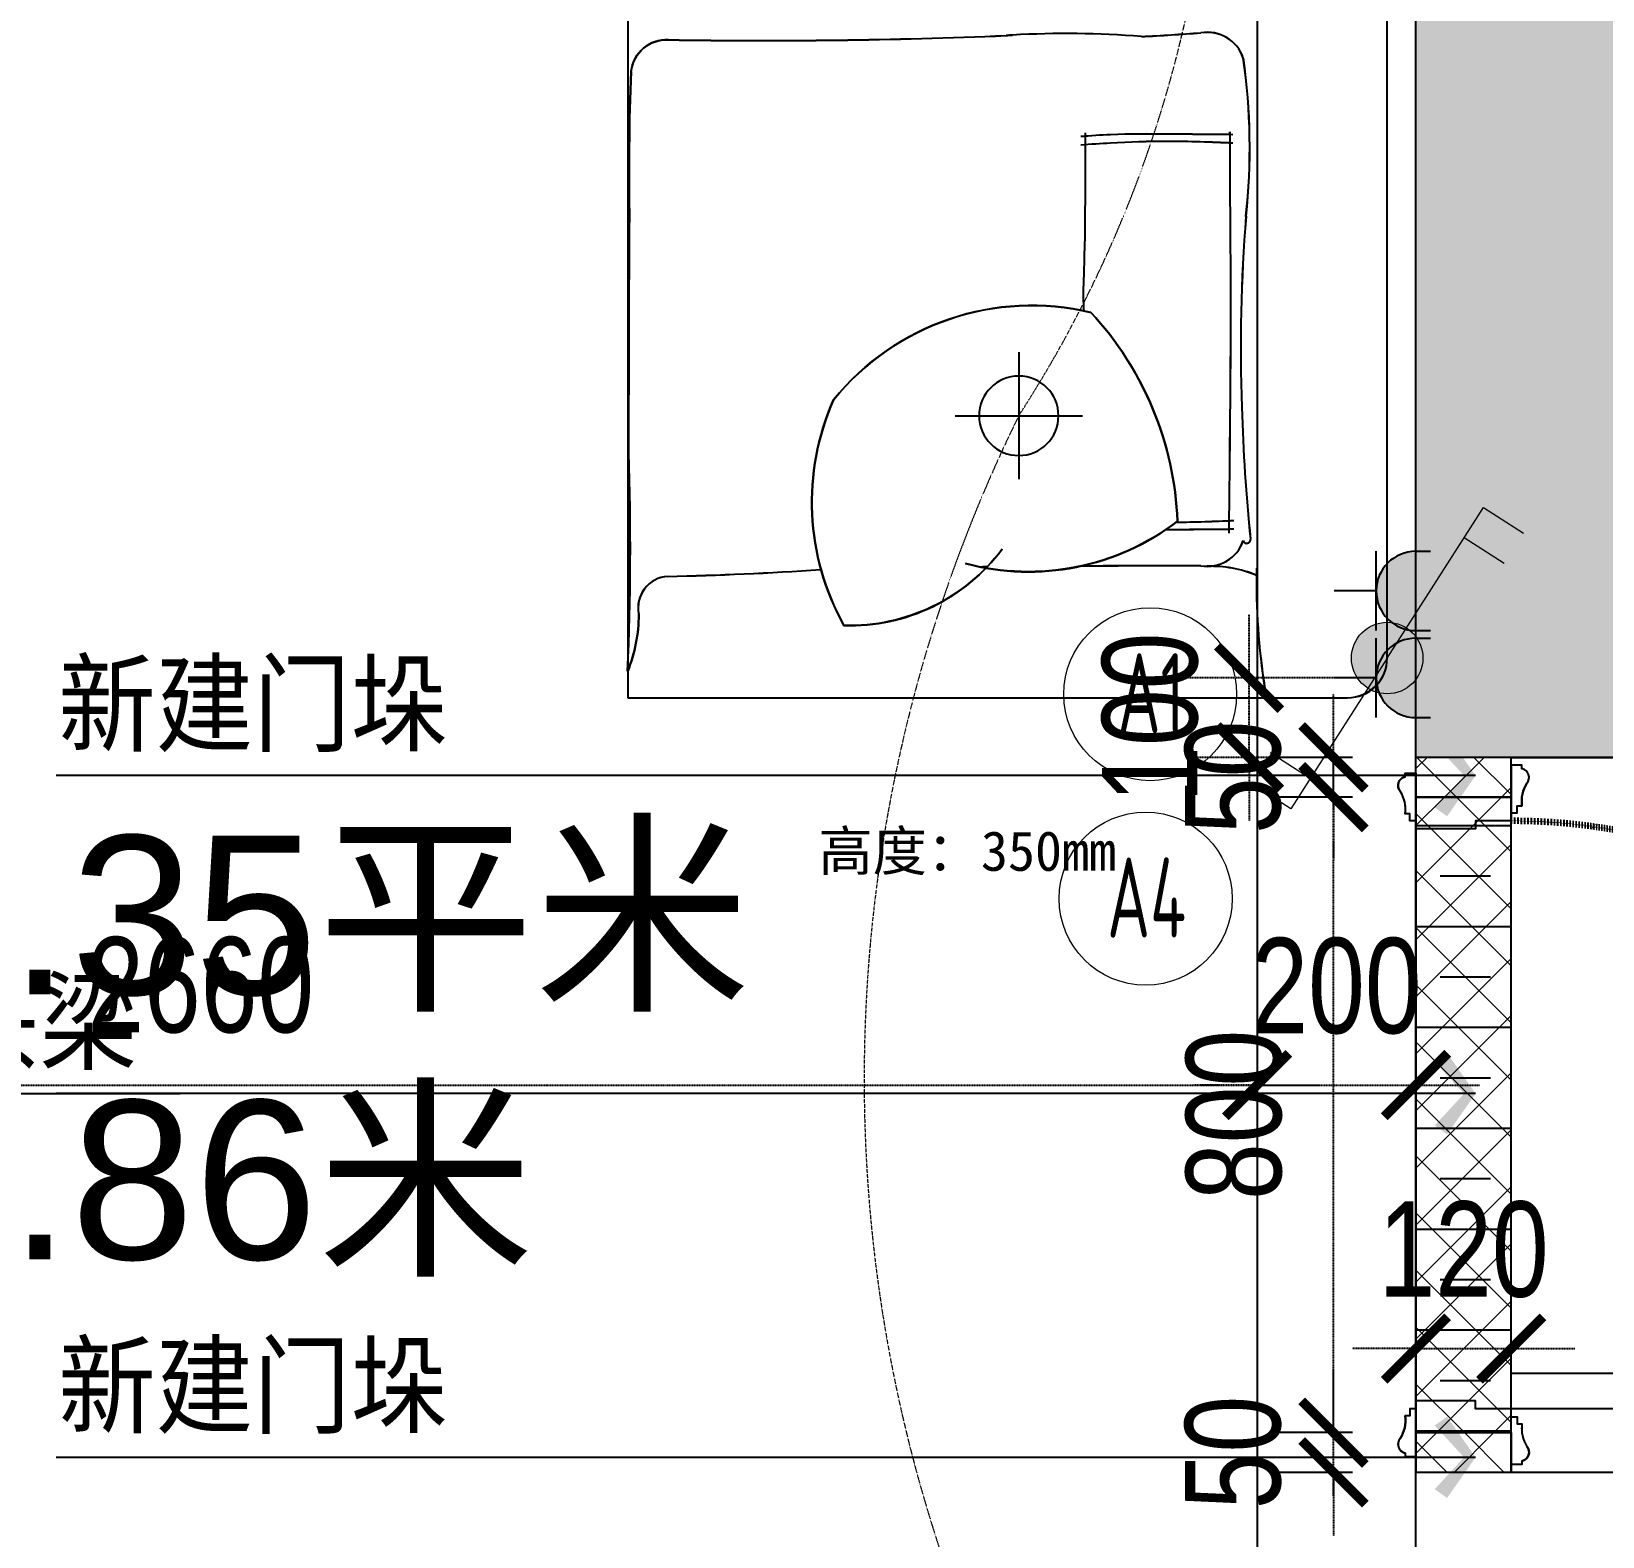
# Model space of a CAD drawing. Header units: millimetres. Extents: x -23568 to 99064, y -162914 to -58422.
# Drawn here: x 25944 to 27922, y -155327 to -153432 of the extents above; entities that cross this region are included whole.
import ezdxf
from ezdxf.enums import TextEntityAlignment as Align

# ---------------------------------------------------------------- set-up
doc = ezdxf.new("R2010")
doc.units = ezdxf.units.MM
doc.header["$LTSCALE"] = 0.01
doc.linetypes.add('ACAD_ISO03W100', pattern=[30, 12, -18])
doc.linetypes.add('DASHED', pattern=[0.75, 0.5, -0.25])
for name, color, linetype in [('09-天花灯具', 53, 'Continuous'), ('FC-【地面材质】', 250, 'Continuous'), ('FF-FURN【平面家具】', 51, 'Continuous'), ('layer 1', 7, 'Continuous'), ('M-【门】', 63, 'Continuous'), ('RC-FIN【天花造型】', 30, 'Continuous'), ('X▲【插座定位】', 30, 'Continuous'), ('布局图框', 1, 'Continuous')]:
    doc.layers.add(name, color=color, linetype=linetype)
for name, color, linetype, lineweight in [('Q◆【 新建墙体填充】', 51, 'Continuous', 0), ('RC-Dim【天花尺寸】', 44, 'Continuous', 0), ('X▲【平面开关】', 31, 'Continuous', 0)]:
    doc.layers.add(name, color=color, linetype=linetype, lineweight=lineweight)
doc.styles.add('CCD_DIM', font='ARCHS.SHX', dxfattribs={"width": 0.7})
doc.styles.add('DIM_FONT', font='SIMPLEX.shx', dxfattribs={"width": 0.8})
doc.styles.get("Standard").update_dxf_attribs({"font": 'arial.ttf'})
doc.styles.add('宋体', font='')
doc.styles.add('尺寸', font='')
doc.styles.add('英文字体', font='stylu.ttf', dxfattribs={"width": 0.8})
doc.styles.get('宋体').set_extended_font_data('SimSun')
doc.styles.get('尺寸').set_extended_font_data('SimSun')
doc.dimstyles.new('t-60', dxfattribs={"dimscale": 80, "dimtxt": 2.3, "dimasz": 1, "dimexe": 1, "dimexo": 1, "dimgap": 0.5, "dimtad": 0, "dimdec": 0, "dimrnd": 5, "dimzin": 0, "dimdsep": 46, "dimtxsty": '英文字体', "dimblk": 'ARCHTICK', "dimcen": 0.09, "dimdle": 1, "dimclrd": 8, "dimclre": 8, "dimclrt": 2, "dimadec": 0, "dimazin": 0, "dimtfac": 1, "dimtdec": 0, "dimtix": 1, "dimtmove": 2, "dimatfit": 2, "dimldrblk": 'DOT', "dimfxl": 0, "dimtvp": 1, "dimtolj": 1, "dimtzin": 0, "dimarcsym": 0})
doc.dimstyles.new('尺寸标注1：60', dxfattribs={"dimscale": 60, "dimtxt": 2, "dimasz": 1, "dimexe": 2, "dimexo": 2, "dimgap": 0.6, "dimtad": 1, "dimdec": 0, "dimdsep": 46, "dimtxsty": '宋体', "dimblk": 'WS-cj', "dimcen": 1, "dimclrd": 44, "dimclre": 44, "dimclrt": 2, "dimadec": 0, "dimazin": 2, "dimtfac": 1, "dimtdec": 4, "dimtix": 1, "dimtmove": 2, "dimatfit": 3, "dimldrblk": 'CCD_Leader_Arrow', "dimfxl": 0, "dimtolj": 1, "dimarcsym": 0})

# ---------------------------------------------------------------- blocks, each defined once
blk = doc.blocks.new('门套门线条01【一卜川】')
at = {"color": 0, "linetype": 'ByBlock'}
blk.add_lwpolyline([(0, 0), (0, 7.5), (-9, 7.5), (-9, 13.5, -0.182064), (-37.4, 19.8, 0.571419), (-55.7, 13.5), (-60, 13.5), (-60, 0)], format="xyb", close=True, dxfattribs=at)
blk = doc.blocks.new('*U68')
at = {"color": 8, "linetype": 'ByBlock'}
for p, q in [((-107.2, 673.5), (-115.9, 673.5)), ((-107.2, 647.1), (-107.2, 673.5)), ((-89.6, 690.4), (-89.6, 675.2)), ((-75, 690.4), (-89.6, 690.4)), ((-89.6, 675.2), (-89.6, 640.4)), ((-89.6, 675.2), (-89.6, 640.4)), ((-75, 629.6), (-75, 690.4)), ((-30, 629.6), (-30, 690.4)), ((-30, 690.4), (-15.4, 690.4)), ((-15.4, 690.4), (-15.4, 675.2)), ((-15.4, 675.2), (-15.4, 640.4)), ((-15.4, 675.2), (-15.4, 640.4)), ((2.2, 647.1), (2.2, 673.5)), ((2.2, 673.5), (10.9, 673.5)), ((-89.6, 669.4), (-107.2, 669.4)), ((-15.4, 669.4), (2.2, 669.4)), ((-89.6, 650.6), (-107.2, 650.6)), ((-89.6, 640.4), (-89.6, 629.6)), ((-15.4, 650.6), (2.2, 650.6)), ((-15.4, 640.4), (-15.4, 629.6)), ((-89.6, 629.6), (-75, 629.6)), ((-15.4, 629.6), (-30, 629.6)), ((-30, 0), (-770, 0)), ((-40, -120), (-760, -120))]:
    blk.add_line(p, q, dxfattribs=at)
at = {"color": 4, "linetype": 'ByBlock'}
blk.add_lwpolyline([(-30, 0), (-75, 0), (-75, 740), (-30, 740)], close=True, dxfattribs=at)
for points in [[(-760, -120), (-800, -120), (-800, 0), (-770, 0), (-770, -45), (-760, -45), (-760, -120)], [(-40, -120), (0, -120), (0, 0), (-30, 0), (-30, -45), (-40, -45), (-40, -120)]]:
    blk.add_lwpolyline(points, dxfattribs=at)
at = {"color": 8, "linetype": 'DASHED', "lineweight": -2}
blk.add_arc((-30, 0), 740, 90.0001, 180, dxfattribs=at)
at = {"color": 8, "linetype": 'ByBlock'}
for centre, major_axis, start_param, end_param in [((-115.9, 661.3), (-8.59, 8.59), 5.497787, 6.813202), ((-10.9, 636.6), (-120, 0.1), -0.233047, 0.306451), ((-23.6, 626.2), (-86, 0), -0.231441, 0.114669), ((-112.2, 647.1), (-3.58, -3.58), 2.124304, 2.356194), ((-443.4, 580.7), (-336.3, 0.1), 3.005111, 3.247916), ((-264.2, 552.2), (-147, -1.8), 3.194781, 3.464277), ((-247, 554.8), (-91.7, 91.7), 3.813778, 3.981187), ((-99, 537.5), (-13.7, 13.7), 0.647464, 1.248663), ((-118.6, 536), (-5.92, -5.92), 1.238085, 2.228964), ((-115.4, 529.4), (-0.729, 0.729), 1.325662, 2.819982)]:
    blk.add_ellipse(centre, major_axis=major_axis, ratio=1, start_param=start_param, end_param=end_param, dxfattribs=at)
at = {"color": 8, "linetype": 'ByBlock', "extrusion": (0, 0, -1)}
for centre, major_axis, start_param, end_param in [((10.9, 661.3), (8.59, 8.59), 5.497787, 6.813202), ((-94.1, 636.6), (120, 0.1), -0.233047, 0.306451), ((7.2, 647.1), (3.58, -3.58), 2.124304, 2.356194), ((-81.4, 626.2), (86, 0), -0.231441, 0.114669), ((338.4, 580.7), (336.3, 0.1), 3.005111, 3.247916), ((159.2, 552.2), (147, -1.8), 3.194781, 3.464277), ((142, 554.8), (91.7, 91.7), 3.813778, 3.981187), ((13.6, 536), (5.92, -5.92), 1.238085, 2.228964), ((-6, 537.5), (13.7, 13.7), 0.647464, 1.248663), ((10.4, 529.4), (0.729, 0.729), 1.325662, 2.819982)]:
    blk.add_ellipse(centre, major_axis=major_axis, ratio=1, start_param=start_param, end_param=end_param, dxfattribs=at)
at = {"color": 4}
blk.add_blockref('门套门线条01【一卜川】', (-780, 0), dxfattribs=at)
at = {"color": 4, "xscale": -1}
blk.add_blockref('门套门线条01【一卜川】', (-20, 0), dxfattribs=at)
at = {"color": 4, "xscale": -1, "rotation": 180}
blk.add_blockref('门套门线条01【一卜川】', (-770, -120), dxfattribs=at)
at = {"color": 4, "rotation": 180}
blk.add_blockref('门套门线条01【一卜川】', (-30, -120), dxfattribs=at)
blk = doc.blocks.new('dgweeee')
at = {"color": 4}
for points in [[(49147.5, -97072.9), (51647.5, -97072.9), (51647.5, -96166.7, 0.414213), (51597.5, -96116.7), (49197.5, -96116.5, 0.413719), (49147.5, -96166.6), (49147.5, -97072.9)], [(51494.8, -97022.5, 0.457762), (51542.6, -97058.9, -0.096037), (51614.1, -97072.9, 0.019603), (51339.5, -97071.7), (51049.1, -97070.6, -0.01373), (50859.3, -97068.7, -0.392553), (50819.4, -97021.6, 0.014308), (50814, -96596.6, -0.002059), (50813.4, -96588.4)]]:
    blk.add_lwpolyline(points, format="xyb", dxfattribs=at)
at = {"color": 8}
blk.add_lwpolyline([(51460.5, -96601.4, -0.244175), (51556.6, -96800.6, -0.235398), (51272.7, -96813.9, -0.288726), (51162.6, -96489.7, -0.178897), (51425.3, -96380.8, -0.232884), (51478.5, -96647.6, -0.787595)], format="xyb", dxfattribs=at)
at = {"color": 4}
for centre, radius, start, end in [((51498.9, -95395.9), 885.5, 269.0647, 278.8724), ((50955.3, -97089.5), 799.7, 83.8108, 98.126), ((51223.6, -94139.8), 2160.7, 271.5473, 275.9543), ((51448.5, -96293.4), 4.64, 285.7495, 98.9979), ((51630.6, -96338.2), 148.6, 157.4608, 181.9215), ((50857.8, -96343.2), 47.9, 108.9173, 189.7161), ((51206.2, -94234.9), 2066.2, 265.4294, 272.1027), ((51434.2, -96343.2), 47.9, 350.2839, 71.0827), ((46521.5, -96659.9), 4300.1, 3.1175, 4.1154), ((74976.8, -96353.5), 23495.4, 179.99461, 180.36424), ((52009.1, -96521), 1197.6, 175.4552, 183.228), ((47389.3, -97108.6), 4106.4, 1.201, 3.8872)]:
    blk.add_arc(centre, radius, start, end, dxfattribs=at)
at = {"linetype": 'Continuous'}
for start, end in [(180.65113, 180.66949), (181.16079, 181.16255)]:
    blk.add_arc((74976.8, -96353.5), 23495.4, start, end, dxfattribs=at)
at = {"color": 8}
for points, knots in [([(50938.8, -96311.2, 0), (50938.5, -96338.2, 0), (50938.1, -96389.5, 0), (50937.6, -96453.4, 0), (50940.3, -96490, 0), (50941.2, -96502.4, 0)], [0, 0, 0, 0, 81.223458, 153.900336, 191.33031, 191.33031, 191.33031, 191.33031]), ([(50949.4, -96311.2, 0), (50948.3, -96338.6, 0), (50946.3, -96389.9, 0), (50948.5, -96453.7, 0), (50951, -96490, 0), (50951.8, -96502.4, 0)], [0, 0, 0, 0, 82.269455, 153.955563, 191.385536, 191.385536, 191.385536, 191.385536]), ([(51435.5, -96310, 0), (51435.7, -96337, 0), (51436, -96365.7, 0), (51436.2, -96394.3, 0), (51436.2, -96395.9, 0)], [0, 0, 0, 0, 81.223458, 85.934134, 85.934134, 85.934134, 85.934134]), ([(51440.3, -96315.8, 0), (51339.5, -96314.7, 0), (51164.6, -96312.8, 0), (51062.8, -96314.2, 0), (50961.9, -96314.5, 0), (50935.1, -96314.6, 0)], [0, 0, 0, 0, 302.434168, 524.756165, 605.176235, 605.176235, 605.176235, 605.176235]), ([(51160.6, -96498.8, 0), (51146.3, -96498.9, 0), (51132.6, -96499.9, 0), (51106.4, -96496.4, 0), (50962.9, -96496.6, 0), (50936.5, -96496.6, 0)], [281.623434, 281.623434, 281.623434, 281.623434, 324.409835, 826.166979, 905.174903, 905.174903, 905.174903, 905.174903])]:
    blk.add_open_spline(points, degree=3, knots=knots, dxfattribs=at)
blk.add_open_spline([(51424.8, -96310, 0), (51425.8, -96334.3, 0), (51426.8, -96358.6, 0), (51427, -96382.9, 0)], degree=3, dxfattribs=at)
blk = doc.blocks.new('_ArchTick')
at = {"color": 0, "linetype": 'ByBlock', "const_width": 0.15}
blk.add_lwpolyline([(-0.5, -0.5), (0.5, 0.5)], dxfattribs=at)
blk = doc.blocks.new('*D545')
at = {"layer": 'Defpoints', "color": 0, "transparency": 16777216}
for p in [(27583.7, -155196.2), (27687.5, -155196.2), (27687.5, -155246.2)]:
    blk.add_point(p, dxfattribs=at)
at = {"layer": 'Q◆【 新建墙体填充】', "color": 8, "linetype": 'ACAD_ISO03W100', "lineweight": -2, "transparency": 16777216}
for p, q in [((27583.7, -155196.2), (27583.7, -155116.2)), ((27583.7, -155246.2), (27583.7, -155196.2)), ((27583.7, -155246.2), (27583.7, -155326.2))]:
    blk.add_line(p, q, dxfattribs=at)
at = {"layer": 'Q◆【 新建墙体填充】', "color": 8, "lineweight": -2, "transparency": 16777216}
for p, q in [((27607.5, -155196.2), (27503.7, -155196.2)), ((27607.5, -155246.2), (27503.7, -155246.2))]:
    blk.add_line(p, q, dxfattribs=at)
at = {"layer": 'Q◆【 新建墙体填充】', "color": 8, "lineweight": -2, "transparency": 16777216, "xscale": 80, "yscale": 80, "zscale": 80}
for p, rotation in [((27583.7, -155196.2), 270), ((27583.7, -155246.2), 90)]:
    blk.add_blockref('_ArchTick', p, dxfattribs=dict(at, rotation=rotation))
at = {"layer": 'Q◆【 新建墙体填充】', "color": 2, "transparency": 16777216, "insert": (27457.6, -155221.2), "char_height": 120, "attachment_point": 5, "rotation": 90, "style": '英文字体'}
blk.add_mtext('\\A1;50', dxfattribs=at)
blk = doc.blocks.new('_DOT')
at = {"color": 0, "linetype": 'ByBlock'}
blk.add_line((-0.5, 0), (-1, 0), dxfattribs=at)
at = {"color": 0, "linetype": 'ByBlock', "const_width": 0.5}
blk.add_lwpolyline([(-0.25, 0, 1), (0.25, 0, 1)], format="xyb", close=True, dxfattribs=at)
blk = doc.blocks.new('*D546')
at = {"layer": 'Defpoints', "color": 0, "transparency": 16777216}
for p in [(27583.7, -154396.2), (27687.5, -154396.2), (27687.5, -155196.2)]:
    blk.add_point(p, dxfattribs=at)
at = {"layer": 'Q◆【 新建墙体填充】', "color": 8, "linetype": 'ACAD_ISO03W100', "lineweight": -2, "transparency": 16777216}
blk.add_line((27583.7, -155276.2), (27583.7, -154316.2), dxfattribs=at)
at = {"layer": 'Q◆【 新建墙体填充】', "color": 8, "lineweight": -2, "transparency": 16777216}
for p, q in [((27607.5, -154396.2), (27503.7, -154396.2)), ((27607.5, -155196.2), (27503.7, -155196.2))]:
    blk.add_line(p, q, dxfattribs=at)
at = {"layer": 'Q◆【 新建墙体填充】', "color": 8, "lineweight": -2, "transparency": 16777216, "xscale": 80, "yscale": 80, "zscale": 80}
for p, rotation in [((27583.7, -154396.2), 90), ((27583.7, -155196.2), 270)]:
    blk.add_blockref('_ArchTick', p, dxfattribs=dict(at, rotation=rotation))
at = {"layer": 'Q◆【 新建墙体填充】', "color": 2, "transparency": 16777216, "insert": (27458.7, -154796.2), "char_height": 120, "attachment_point": 5, "rotation": 90, "style": '英文字体'}
blk.add_mtext('\\A1;800', dxfattribs=at)
blk = doc.blocks.new('*D547')
at = {"layer": 'Defpoints', "color": 0, "transparency": 16777216}
for p in [(27583.7, -154346.2), (27687.5, -154346.2), (27687.5, -154396.2)]:
    blk.add_point(p, dxfattribs=at)
at = {"layer": 'Q◆【 新建墙体填充】', "color": 8, "linetype": 'ACAD_ISO03W100', "lineweight": -2, "transparency": 16777216}
for p, q in [((27583.7, -154346.2), (27583.7, -154266.2)), ((27583.7, -154396.2), (27583.7, -154346.2)), ((27583.7, -154396.2), (27583.7, -154476.2))]:
    blk.add_line(p, q, dxfattribs=at)
at = {"layer": 'Q◆【 新建墙体填充】', "color": 8, "lineweight": -2, "transparency": 16777216}
for p, q in [((27607.5, -154346.2), (27503.7, -154346.2)), ((27607.5, -154396.2), (27503.7, -154396.2))]:
    blk.add_line(p, q, dxfattribs=at)
at = {"layer": 'Q◆【 新建墙体填充】', "color": 8, "lineweight": -2, "transparency": 16777216, "xscale": 80, "yscale": 80, "zscale": 80}
for p, rotation in [((27583.7, -154346.2), 270), ((27583.7, -154396.2), 90)]:
    blk.add_blockref('_ArchTick', p, dxfattribs=dict(at, rotation=rotation))
at = {"layer": 'Q◆【 新建墙体填充】', "color": 2, "transparency": 16777216, "insert": (27457.6, -154371.2), "char_height": 120, "attachment_point": 5, "rotation": 90, "style": '英文字体'}
blk.add_mtext('\\A1;50', dxfattribs=at)
blk = doc.blocks.new('*D548')
at = {"layer": 'Defpoints', "color": 0, "transparency": 16777216}
for p in [(27807.5, -155090.3), (27687.5, -155196.2), (27807.5, -155196.2)]:
    blk.add_point(p, dxfattribs=at)
at = {"layer": 'Q◆【 新建墙体填充】', "color": 8, "lineweight": -2, "transparency": 16777216}
for p, q in [((27687.5, -155116.2), (27687.5, -155010.3)), ((27807.5, -155116.2), (27807.5, -155010.3))]:
    blk.add_line(p, q, dxfattribs=at)
at = {"layer": 'Q◆【 新建墙体填充】', "color": 8, "linetype": 'ACAD_ISO03W100', "lineweight": -2, "transparency": 16777216}
for p, q in [((27687.5, -155090.3), (27607.5, -155090.3)), ((27687.5, -155090.3), (27807.5, -155090.3)), ((27807.5, -155090.3), (27887.5, -155090.3))]:
    blk.add_line(p, q, dxfattribs=at)
at = {"layer": 'Q◆【 新建墙体填充】', "color": 8, "lineweight": -2, "transparency": 16777216, "xscale": 80, "yscale": 80, "zscale": 80}
blk.add_blockref('_ArchTick', (27687.5, -155090.3), dxfattribs=at)
at = {"layer": 'Q◆【 新建墙体填充】', "color": 8, "lineweight": -2, "transparency": 16777216, "xscale": 80, "yscale": 80, "zscale": 80, "rotation": 180}
blk.add_blockref('_ArchTick', (27807.5, -155090.3), dxfattribs=at)
at = {"layer": 'Q◆【 新建墙体填充】', "color": 2, "transparency": 16777216, "insert": (27747.5, -154966), "char_height": 120, "attachment_point": 5, "style": '英文字体'}
blk.add_mtext('\\A1;120', dxfattribs=at)
blk = doc.blocks.new('CCD_Leader_Arrow')
at = {"color": 50, "linetype": 'ByBlock'}
blk.add_line((0, 0), (-1, 0), dxfattribs=at)
for points in [[(-0.859, 0.668), (-0.597, 0.852), (-0.24, 0), (0, 0)], [(-0.859, -0.668), (-0.597, -0.852), (-0.24, 0), (0, 0)]]:
    blk.add_solid(points, dxfattribs=at)
blk = doc.blocks.new('WS-cj')
blk.add_hatch(color=2).paths.add_polyline_path([(0.588, 0.818), (-0.818, -0.588), (-0.588, -0.818), (0.818, 0.588)])
at = {"color": 2, "linetype": 'ByBlock', "lineweight": 0}
for p, q in [((-1.1, 0), (0, 0)), ((0, 0), (1.1, 0))]:
    blk.add_line(p, q, dxfattribs=at)
at = {"color": 2}
blk.add_lwpolyline([(0.588, 0.818), (-0.818, -0.588), (-0.588, -0.818), (0.818, 0.588)], close=True, dxfattribs=at)
blk = doc.blocks.new('A$C6FCF0001')
at = {"color": 8}
for p, q in [((0, 64.2), (0, -64)), ((64, 0), (-64, 0))]:
    blk.add_line(p, q, dxfattribs=at)
blk.add_circle((0, 0), 40)
blk = doc.blocks.new('ADFADAW')
at = {"layer": 'Defpoints'}
h = blk.add_hatch(color=251, dxfattribs=at)
h.dxf.hatch_style = 1
h.paths.add_polyline_path([(22067.5, -166462.6), (21407.5, -166462.6), (21407.5, -171702.6), (21627.5, -171702.6), (21697.5, -171702.6), (21697.5, -167912.6), (22067.5, -167912.6)])
h.paths.add_polyline_path([(27427.5, -167912.6), (27687.5, -167912.6), (27687.5, -170562.6), (28037.5, -170562.6), (28037.5, -167312.6), (28037.5, -166702.6), (27427.5, -166702.6)])
h.paths.add_polyline_path([(30847.5, -167312.6), (30847.5, -169162.6), (31027.5, -169162.6), (31027.5, -166462.6), (30447.5, -166462.6), (30447.5, -166702.6), (30447.5, -167312.6)])
h.paths.add_polyline_path([(32877.5, -171702.6), (32877.5, -168722.6), (32477.5, -168722.6), (32477.5, -168962.6), (32637.5, -168962.6), (32637.5, -171462.6), (29557.5, -171462.6), (29557.5, -174282.6), (29797.5, -174282.6), (29797.5, -171702.6)])
h.paths.add_polyline_path([(28037.5, -172742.6), (27687.5, -172742.6), (27687.5, -175132.6), (28037.5, -175132.6)])
h.paths.add_polyline_path([(19547.5, -175182.6), (20787.5, -175182.6), (20787.5, -174942.6), (19787.5, -174942.6), (19787.5, -171702.6), (19787.5, -171462.6), (19547.5, -171462.6)])
at = {"layer": 'Defpoints', "color": 251}
for p, q in [((27687.5, -170562.6), (27687.5, -167912.6)), ((26695.3, -167987.5), (26695.1, -170487.5)), ((27651.3, -170437.6), (27651.7, -168037.6)), ((26696.3, -170179.5), (26697.5, -169889)), ((26695.1, -170487.5), (27601.3, -170487.5)), ((28037.5, -170562.6), (27687.5, -170562.6)), ((27687.5, -170612.6), (27687.5, -170562.6)), ((27807.5, -170612.6), (27807.5, -170562.6)), ((27807.5, -170612.6), (27687.5, -170612.6)), ((27687.5, -170612.6), (27687.5, -171412.6)), ((27807.5, -171412.6), (27807.5, -170612.6)), ((27807.5, -171412.6), (27687.5, -171412.6)), ((27687.5, -171412.6), (27687.5, -171462.6)), ((27807.5, -171412.6), (27807.5, -171462.6)), ((27687.5, -171562.6), (27687.5, -171462.6)), ((29557.5, -171462.6), (27687.5, -171462.6))]:
    blk.add_line(p, q, dxfattribs=at)
at = {"layer": 'Defpoints', "color": 251, "linetype": 'ByBlock'}
for p, q in [((27674, -170586.8), (27674, -170582.6)), ((27674, -170582.6), (27687.5, -170582.6)), ((27687.5, -170582.6), (27687.5, -170642.6)), ((27821, -170572.6), (27807.5, -170572.6)), ((27807.5, -170572.6), (27807.5, -170632.6)), ((27821, -170576.8), (27821, -170572.6)), ((27687.5, -170652.6), (27687.5, -170612.6)), ((27687.5, -170612.6), (27807.5, -170612.6)), ((27807.5, -170612.6), (27807.5, -170642.6)), ((27815, -170632.6), (27815, -170623.6)), ((27815, -170623.6), (27821, -170623.6)), ((27680, -170633.6), (27674, -170633.6)), ((27680, -170642.6), (27680, -170633.6)), ((27687.5, -170642.6), (27680, -170642.6)), ((27807.5, -170642.6), (27762.5, -170642.6)), ((27762.5, -170642.6), (27762.5, -170652.6)), ((27807.5, -170632.6), (27815, -170632.6)), ((27807.5, -171382.6), (27807.5, -170642.6)), ((27687.5, -171372.6), (27687.5, -170652.6)), ((27762.5, -170652.6), (27687.5, -170652.6)), ((27807.5, -171382.6), (27807.5, -171337.6)), ((27807.5, -171337.6), (28547.5, -171337.6)), ((27687.5, -171372.6), (27687.5, -171412.6)), ((27762.5, -171372.6), (27687.5, -171372.6)), ((27762.5, -171382.6), (27762.5, -171372.6)), ((27680, -171391.6), (27674, -171391.6)), ((27687.5, -171382.6), (27680, -171382.6)), ((27680, -171382.6), (27680, -171391.6)), ((27687.5, -171442.6), (27687.5, -171382.6)), ((27807.5, -171382.6), (27762.5, -171382.6)), ((27807.5, -171412.6), (27807.5, -171382.6)), ((28547.5, -171382.6), (27807.5, -171382.6)), ((27807.5, -171392.6), (27815, -171392.6)), ((27807.5, -171452.6), (27807.5, -171392.6)), ((27815, -171392.6), (27815, -171401.6)), ((27687.5, -171412.6), (27807.5, -171412.6)), ((27815, -171401.6), (27821, -171401.6)), ((27674, -171438.3), (27674, -171442.6)), ((27674, -171442.6), (27687.5, -171442.6)), ((27821, -171452.6), (27807.5, -171452.6)), ((27821, -171448.3), (27821, -171452.6))]:
    blk.add_line(p, q, dxfattribs=at)
at = {"layer": 'Defpoints', "color": 251}
for centre, radius, start, end in [((26864.6, -162231.2), 7429.1, 269.08863, 272.36751), ((27244.8, -170649.1), 997.9, 93.7404, 94.2122), ((27247, -170849.1), 1197.6, 85.4505, 93.2234), ((27108.5, -165361.5), 4300.1, 273.1129, 274.1108), ((27424.8, -169697.8), 47.9, 18.9127, 99.7114), ((26744.3, -169704.7), 45.4, 87.3732, 173.1039), ((26678.5, -169795.2), 799.7, 353.8062, 8.1213), ((30153.5, -169827.4), 3456.6, 177.8752, 181.0218), ((29533.2, -170046.3), 2066.2, 175.4248, 182.0981), ((27203.6, -170314.9), 321.1, 76.5386, 140.9578), ((26977.4, -170281.3), 410.2, 2.237, 42.8079), ((27245.6, -170241.4), 318.6, 156.1743, 209.1588), ((29628.3, -170063.8), 2160.7, 181.5427, 185.9497), ((23195.1, -170300.4), 3503.3, 357.4864, 1.9784), ((27199.8, -170021), 307.9, 255.0559, 307.4944), ((27424.8, -170274.2), 47.9, 260.2793, 341.078), ((27474.6, -170288.5), 4.64, 195.7448, 8.9933), ((26974.4, -170156.7), 240, 268.3243, 323.2111), ((26659.7, -166229.3), 4106.4, 271.1964, 273.8826), ((27412.6, -193816.8), 23495.4, 89.98997, 90.3596), ((27429.7, -170470.6), 148.6, 67.4561, 91.9168), ((28372.1, -170338.9), 885.5, 179.06, 188.8677), ((26747.9, -170374.4), 39.7, 93.511, 191.8969), ((26517.6, -170382.2), 191.5, 337.9416, 359.8843), ((27601.3, -170437.5), 50, 269.9954, 359.9953)]:
    blk.add_arc(centre, radius, start, end, dxfattribs=at)
at = {"layer": 'Defpoints', "color": 251, "linetype": 'Continuous'}
for start, end in [(91.15615, 91.15791), (90.64649, 90.66485)]:
    blk.add_arc((27412.6, -193816.8), 23495.4, start, end, dxfattribs=at)
at = {"layer": 'Defpoints', "color": 251, "linetype": 'ByBlock'}
for centre, radius, start, end in [((27676.2, -170597.9), 11.2, 101.537, 220.5149), ((27818.7, -170587.9), 11.3, 319.4851, 78.463), ((27633.2, -170627.7), 41.2, 351.8846, 33.1586), ((27861.8, -170617.7), 41.2, 146.8414, 188.1154), ((27633.2, -171397.4), 41.2, 326.8414, 8.1154), ((27861.8, -171407.4), 41.2, 171.8846, 213.1586), ((27676.2, -171427.2), 11.2, 139.4851, 258.463), ((27818.7, -171437.2), 11.3, 281.537, 40.5149)]:
    blk.add_arc(centre, radius, start, end, dxfattribs=at)
at = {"layer": 'Defpoints', "color": 251, "linetype": 'DASHED', "lineweight": -2}
blk.add_arc((27807.5, -171382.6), 740, 0.0001, 90, dxfattribs=at)
at = {"layer": 'Defpoints', "color": 251}
for points, knots in [([(27269.3, -170000.6, 0), (27269.2, -169986.3, 0), (27268.1, -169972.6, 0), (27271.6, -169946.4, 0), (27271.5, -169802.9, 0), (27271.4, -169776.5, 0)], [281.623434, 281.623434, 281.623434, 281.623434, 324.409835, 826.166979, 905.174903, 905.174903, 905.174903, 905.174903]), ([(27452.2, -170280.3, 0), (27453.3, -170179.5, 0), (27455.2, -170004.6, 0), (27453.9, -169902.8, 0), (27453.5, -169801.9, 0), (27453.4, -169775.1, 0)], [0, 0, 0, 0, 302.434168, 524.756165, 605.176235, 605.176235, 605.176235, 605.176235]), ([(27456.9, -169778.8, 0), (27429.8, -169778.5, 0), (27378.5, -169778.1, 0), (27314.7, -169777.6, 0), (27278.1, -169780.3, 0), (27265.6, -169781.2, 0)], [0, 0, 0, 0, 81.223458, 153.900336, 191.33031, 191.33031, 191.33031, 191.33031]), ([(27456.9, -169789.4, 0), (27429.5, -169788.3, 0), (27378.2, -169786.3, 0), (27314.4, -169788.5, 0), (27278.1, -169791, 0), (27265.6, -169791.8, 0)], [0, 0, 0, 0, 82.269455, 153.955563, 191.385536, 191.385536, 191.385536, 191.385536]), ([(27458.1, -170275.5, 0), (27431, -170275.7, 0), (27402.3, -170276, 0), (27373.7, -170276.2, 0), (27372.1, -170276.2, 0)], [0, 0, 0, 0, 81.223458, 85.934134, 85.934134, 85.934134, 85.934134])]:
    blk.add_open_spline(points, degree=3, knots=knots, dxfattribs=at)
blk.add_open_spline([(27458.1, -170264.8, 0), (27433.7, -170265.8, 0), (27409.4, -170266.8, 0), (27385.1, -170267, 0)], degree=3, dxfattribs=at)
at = {"layer": 'Defpoints', "color": 251, "linetype": 'ByBlock', "style": 'DIM_FONT', "width": 0.8, "flags": 9}
for tag, p, rotation in [('XSIZE', (30947.5, -169789.4), 90), ('YSIZE', (30947.5, -169789.4), 90), ('XSIZE', (28643.3, -174042.6), 180), ('YSIZE', (28643.3, -174042.6), 180)]:
    blk.add_attdef(tag, p, '', height=0.457, rotation=rotation, dxfattribs=at)
blk = doc.blocks.new('*D650')
at = {"layer": 'Defpoints', "color": 0, "transparency": 16777216}
for p in [(24827.5, -154539.7), (27487.5, -154539.7), (27487.5, -154758.6)]:
    blk.add_point(p, dxfattribs=at)
at = {"layer": 'RC-Dim【天花尺寸】', "color": 8, "lineweight": -2, "transparency": 16777216}
for p, q in [((24827.5, -154619.7), (24827.5, -154838.6)), ((27487.5, -154619.7), (27487.5, -154838.6))]:
    blk.add_line(p, q, dxfattribs=at)
at = {"layer": 'RC-Dim【天花尺寸】', "color": 8, "linetype": 'ACAD_ISO03W100', "lineweight": -2, "transparency": 16777216}
blk.add_line((24747.5, -154758.6), (27567.5, -154758.6), dxfattribs=at)
at = {"layer": 'RC-Dim【天花尺寸】', "color": 8, "lineweight": -2, "transparency": 16777216, "xscale": 80, "yscale": 80, "zscale": 80, "rotation": 180}
blk.add_blockref('_ArchTick', (24827.5, -154758.6), dxfattribs=at)
at = {"layer": 'RC-Dim【天花尺寸】', "color": 8, "lineweight": -2, "transparency": 16777216, "xscale": 80, "yscale": 80, "zscale": 80}
blk.add_blockref('_ArchTick', (27487.5, -154758.6), dxfattribs=at)
at = {"layer": 'RC-Dim【天花尺寸】', "color": 2, "transparency": 16777216, "insert": (26157.5, -154633.2), "char_height": 120, "attachment_point": 5, "style": '英文字体'}
blk.add_mtext('\\A1;2660', dxfattribs=at)
blk = doc.blocks.new('*D651')
at = {"layer": 'Defpoints', "color": 0, "transparency": 16777216}
for p in [(27487.5, -154539.7), (27687.5, -154539.7), (27687.5, -154758.6)]:
    blk.add_point(p, dxfattribs=at)
at = {"layer": 'RC-Dim【天花尺寸】', "color": 8, "lineweight": -2, "transparency": 16777216}
for p, q in [((27487.5, -154619.7), (27487.5, -154838.6)), ((27687.5, -154619.7), (27687.5, -154838.6))]:
    blk.add_line(p, q, dxfattribs=at)
at = {"layer": 'RC-Dim【天花尺寸】', "color": 8, "linetype": 'ACAD_ISO03W100', "lineweight": -2, "transparency": 16777216}
for p, q in [((27487.5, -154758.6), (27407.5, -154758.6)), ((27487.5, -154758.6), (27687.5, -154758.6)), ((27687.5, -154758.6), (27767.5, -154758.6))]:
    blk.add_line(p, q, dxfattribs=at)
at = {"layer": 'RC-Dim【天花尺寸】', "color": 8, "lineweight": -2, "transparency": 16777216, "xscale": 80, "yscale": 80, "zscale": 80}
blk.add_blockref('_ArchTick', (27487.5, -154758.6), dxfattribs=at)
at = {"layer": 'RC-Dim【天花尺寸】', "color": 8, "lineweight": -2, "transparency": 16777216, "xscale": 80, "yscale": 80, "zscale": 80, "rotation": 180}
blk.add_blockref('_ArchTick', (27687.5, -154758.6), dxfattribs=at)
at = {"layer": 'RC-Dim【天花尺寸】', "color": 2, "transparency": 16777216, "insert": (27587.5, -154634.3), "char_height": 120, "attachment_point": 5, "style": '英文字体'}
blk.add_mtext('\\A1;200', dxfattribs=at)
blk = doc.blocks.new('A$C0D393392')
blk.add_hatch(color=0).paths.add_polyline_path([(148, 27.1, 1), (0, 27.1)])
for p, q in [((74, 101.1), (74, 179.5)), ((0, 101.1), (148, 101.1)), ((0, 27.1), (148, 27.1)), ((0, 27.1), (0, 0)), ((148, 27.1), (148, 0))]:
    blk.add_line(p, q)
blk.add_arc((74, 27.1), 74, 0, 180)
blk = doc.blocks.new('*D678')
at = {"layer": 'Defpoints', "color": 0, "linetype": 'ACAD_ISO03W100', "lineweight": 100, "transparency": 16777216}
for p in [(27477.4, -154246.2), (27687.5, -154246.2), (27687.5, -154346.2)]:
    blk.add_point(p, dxfattribs=at)
at = {"layer": 'X▲【插座定位】', "color": 8, "linetype": 'ACAD_ISO03W100', "lineweight": -2, "transparency": 16777216}
for p, q in [((27477.4, -154246.2), (27477.4, -154166.2)), ((27607.5, -154246.2), (27397.4, -154246.2)), ((27477.4, -154346.2), (27477.4, -154246.2)), ((27607.5, -154346.2), (27397.4, -154346.2)), ((27477.4, -154346.2), (27477.4, -154426.2))]:
    blk.add_line(p, q, dxfattribs=at)
at = {"layer": 'X▲【插座定位】', "color": 8, "linetype": 'ACAD_ISO03W100', "lineweight": -2, "transparency": 16777216, "xscale": 80, "yscale": 80, "zscale": 80}
for p, rotation in [((27477.4, -154246.2), 270), ((27477.4, -154346.2), 90)]:
    blk.add_blockref('_ArchTick', p, dxfattribs=dict(at, rotation=rotation))
at = {"layer": 'X▲【插座定位】', "color": 2, "linetype": 'ACAD_ISO03W100', "lineweight": 100, "transparency": 16777216, "insert": (27353.1, -154296.2), "char_height": 120, "attachment_point": 5, "rotation": 90, "style": '英文字体'}
blk.add_mtext('\\A1;100', dxfattribs=at)
blk = doc.blocks.new('SAEFSEFSF')
at = {"layer": 'layer 1'}
h = blk.add_hatch(color=251, dxfattribs=at)
h.dxf.hatch_style = 1
h.paths.add_polyline_path([(22067.5, -166651.7), (21407.5, -166651.7), (21407.5, -171891.7), (21627.5, -171891.7), (21697.5, -171891.7), (21697.5, -168101.7), (22067.5, -168101.7)])
h.paths.add_polyline_path([(27427.5, -168101.7), (27687.5, -168101.7), (27687.5, -170751.7), (28037.5, -170751.7), (28037.5, -167501.7), (28037.5, -166891.7), (27427.5, -166891.7)])
h.paths.add_polyline_path([(30847.5, -167501.7), (30847.5, -169351.7), (31027.5, -169351.7), (31027.5, -166651.7), (30447.5, -166651.7), (30447.5, -166891.7), (30447.5, -167501.7)])
h.paths.add_polyline_path([(32877.5, -171891.7), (32877.5, -168911.7), (32477.5, -168911.7), (32477.5, -169151.7), (32637.5, -169151.7), (32637.5, -171651.7), (29557.5, -171651.7), (29557.5, -174471.7), (29797.5, -174471.7), (29797.5, -171891.7)])
h.paths.add_polyline_path([(28037.5, -172931.7), (27687.5, -172931.7), (27687.5, -175321.7), (28037.5, -175321.7)])
h.paths.add_polyline_path([(19547.5, -175371.7), (20787.5, -175371.7), (20787.5, -175131.7), (19787.5, -175131.7), (19787.5, -171891.7), (19787.5, -171651.7), (19547.5, -171651.7)])
at = {"layer": 'layer 1', "color": 251}
for p, q in [((27687.5, -170751.7), (27687.5, -168101.7)), ((26695.3, -168176.6), (26695.1, -170676.6)), ((27651.3, -170626.7), (27651.7, -168226.7)), ((26696.3, -170368.6), (26697.5, -170078.2)), ((26695.1, -170676.6), (27601.3, -170676.7)), ((28037.5, -170751.7), (27687.5, -170751.7)), ((27687.5, -170801.7), (27687.5, -170751.7)), ((27807.5, -170801.7), (27807.5, -170751.7)), ((27807.5, -170801.7), (27687.5, -170801.7)), ((27687.5, -170801.7), (27687.5, -171601.7)), ((27807.5, -171601.7), (27807.5, -170801.7)), ((27807.5, -171601.7), (27687.5, -171601.7)), ((27687.5, -171601.7), (27687.5, -171651.7)), ((27807.5, -171601.7), (27807.5, -171651.7)), ((27687.5, -171751.7), (27687.5, -171651.7)), ((29557.5, -171651.7), (27687.5, -171651.7))]:
    blk.add_line(p, q, dxfattribs=at)
at = {"layer": 'layer 1', "color": 251, "linetype": 'ByBlock'}
for p, q in [((27821, -170761.7), (27807.5, -170761.7)), ((27807.5, -170761.7), (27807.5, -170821.7)), ((27821, -170766), (27821, -170761.7)), ((27674, -170776), (27674, -170771.7)), ((27674, -170771.7), (27687.5, -170771.7)), ((27687.5, -170771.7), (27687.5, -170831.7)), ((27687.5, -170841.7), (27687.5, -170801.7)), ((27687.5, -170801.7), (27807.5, -170801.7)), ((27807.5, -170801.7), (27807.5, -170831.7)), ((27680, -170822.7), (27674, -170822.7)), ((27680, -170831.7), (27680, -170822.7)), ((27807.5, -170821.7), (27815, -170821.7)), ((27815, -170821.7), (27815, -170812.7)), ((27815, -170812.7), (27821, -170812.7)), ((27687.5, -170831.7), (27680, -170831.7)), ((27687.5, -171561.7), (27687.5, -170841.7)), ((27762.5, -170841.7), (27687.5, -170841.7)), ((27807.5, -170831.7), (27762.5, -170831.7)), ((27762.5, -170831.7), (27762.5, -170841.7)), ((27807.5, -171571.7), (27807.5, -170831.7)), ((27807.5, -171571.7), (27807.5, -171526.7)), ((27807.5, -171526.7), (28547.5, -171526.7)), ((27687.5, -171571.7), (27680, -171571.7)), ((27680, -171571.7), (27680, -171580.7)), ((27687.5, -171561.7), (27687.5, -171601.7)), ((27762.5, -171561.7), (27687.5, -171561.7)), ((27687.5, -171631.7), (27687.5, -171571.7)), ((27762.5, -171571.7), (27762.5, -171561.7)), ((27807.5, -171571.7), (27762.5, -171571.7)), ((27807.5, -171601.7), (27807.5, -171571.7)), ((28547.5, -171571.7), (27807.5, -171571.7)), ((27680, -171580.7), (27674, -171580.7)), ((27807.5, -171581.7), (27815, -171581.7)), ((27807.5, -171641.7), (27807.5, -171581.7)), ((27815, -171581.7), (27815, -171590.7)), ((27815, -171590.7), (27821, -171590.7)), ((27687.5, -171601.7), (27807.5, -171601.7)), ((27674, -171627.4), (27674, -171631.7)), ((27674, -171631.7), (27687.5, -171631.7)), ((27821, -171641.7), (27807.5, -171641.7)), ((27821, -171637.4), (27821, -171641.7))]:
    blk.add_line(p, q, dxfattribs=at)
at = {"layer": 'layer 1', "color": 251}
for centre, radius, start, end in [((26744.3, -169893.8), 45.4, 87.3732, 173.1039), ((26864.6, -162420.4), 7429.1, 269.08863, 272.36751), ((27244.8, -170838.3), 997.9, 93.7404, 94.2122), ((27247, -171038.2), 1197.6, 85.4505, 93.2234), ((27108.5, -165550.7), 4300.1, 273.1129, 274.1108), ((27424.8, -169887), 47.9, 18.9127, 99.7114), ((26678.5, -169984.4), 799.7, 353.8062, 8.1213), ((30153.5, -170016.5), 3456.6, 177.8752, 181.0218), ((29533.2, -170235.5), 2066.2, 175.4248, 182.0981), ((27203.6, -170504.1), 321.1, 76.5386, 140.9578), ((26977.4, -170470.5), 410.2, 2.237, 42.8079), ((27245.6, -170430.5), 318.6, 156.1743, 209.1588), ((29628.3, -170253), 2160.7, 181.5427, 185.9497), ((23195.1, -170489.6), 3503.3, 357.4864, 1.9784), ((27199.8, -170210.2), 307.9, 255.0559, 307.4944), ((26974.4, -170345.9), 240, 268.3243, 323.2111), ((27424.8, -170463.4), 47.9, 260.2793, 341.078), ((27474.6, -170477.7), 4.64, 195.7448, 8.9933), ((26747.9, -170563.5), 39.7, 93.511, 191.8969), ((26659.7, -166418.4), 4106.4, 271.1964, 273.8826), ((27412.6, -194006), 23495.4, 89.98997, 90.3596), ((27429.7, -170659.8), 148.6, 67.4561, 91.9168), ((28372.1, -170528.1), 885.5, 179.06, 188.8677), ((26517.6, -170571.3), 191.5, 337.9416, 359.8843), ((27601.3, -170626.7), 50, 269.9954, 359.9953)]:
    blk.add_arc(centre, radius, start, end, dxfattribs=at)
at = {"layer": 'layer 1', "color": 251, "linetype": 'Continuous'}
for start, end in [(91.15615, 91.15791), (90.64649, 90.66485)]:
    blk.add_arc((27412.6, -194006), 23495.4, start, end, dxfattribs=at)
at = {"layer": 'layer 1', "color": 251, "linetype": 'ByBlock'}
for centre, radius, start, end in [((27818.7, -170777), 11.2, 319.4851, 78.463), ((27676.2, -170787), 11.3, 101.537, 220.5149), ((27861.8, -170806.9), 41.2, 146.8414, 188.1154), ((27633.2, -170816.9), 41.2, 351.8846, 33.1586), ((27633.2, -171586.5), 41.2, 326.8414, 8.1154), ((27861.8, -171596.5), 41.2, 171.8846, 213.1586), ((27676.2, -171616.4), 11.3, 139.4851, 258.463), ((27818.7, -171626.4), 11.2, 281.537, 40.5149)]:
    blk.add_arc(centre, radius, start, end, dxfattribs=at)
at = {"layer": 'layer 1', "color": 251, "linetype": 'DASHED', "lineweight": -2}
blk.add_arc((27807.5, -171571.7), 740, 0.0001, 90, dxfattribs=at)
at = {"layer": 'layer 1', "color": 251}
for points, knots in [([(27456.9, -169967.9, 0), (27429.8, -169967.7, 0), (27378.5, -169967.2, 0), (27314.7, -169966.7, 0), (27278.1, -169969.4, 0), (27265.6, -169970.3, 0)], [0, 0, 0, 0, 81.223458, 153.900336, 191.33031, 191.33031, 191.33031, 191.33031]), ([(27269.3, -170189.7, 0), (27269.2, -170175.5, 0), (27268.1, -170161.7, 0), (27271.6, -170135.6, 0), (27271.5, -169992, 0), (27271.4, -169965.7, 0)], [281.623434, 281.623434, 281.623434, 281.623434, 324.409835, 826.166979, 905.174903, 905.174903, 905.174903, 905.174903]), ([(27452.2, -170469.4, 0), (27453.3, -170368.6, 0), (27455.2, -170193.7, 0), (27453.9, -170092, 0), (27453.5, -169991.1, 0), (27453.4, -169964.3, 0)], [0, 0, 0, 0, 302.434168, 524.756165, 605.176235, 605.176235, 605.176235, 605.176235]), ([(27456.9, -169978.6, 0), (27429.5, -169977.5, 0), (27378.2, -169975.4, 0), (27314.4, -169977.6, 0), (27278.1, -169980.1, 0), (27265.6, -169981, 0)], [0, 0, 0, 0, 82.269455, 153.955563, 191.385536, 191.385536, 191.385536, 191.385536]), ([(27458.1, -170464.6, 0), (27431, -170464.9, 0), (27402.3, -170465.1, 0), (27373.7, -170465.4, 0), (27372.1, -170465.4, 0)], [0, 0, 0, 0, 81.223458, 85.934134, 85.934134, 85.934134, 85.934134])]:
    blk.add_open_spline(points, degree=3, knots=knots, dxfattribs=at)
blk.add_open_spline([(27458.1, -170454, 0), (27433.7, -170455, 0), (27409.4, -170455.9, 0), (27385.1, -170456.1, 0)], degree=3, dxfattribs=at)
at = {"layer": 'layer 1', "color": 251, "linetype": 'ByBlock', "style": 'DIM_FONT', "width": 0.8, "flags": 9}
for tag, p, rotation in [('XSIZE', (30947.5, -169978.6), 90), ('YSIZE', (30947.5, -169978.6), 90), ('XSIZE', (28643.3, -174231.7), 180), ('YSIZE', (28643.3, -174231.7), 180)]:
    blk.add_attdef(tag, p, '', height=0.457, rotation=rotation, dxfattribs=at)
blk = doc.blocks.new('*U179')
blk.add_hatch(color=0).paths.add_polyline_path([(-0.6, 0, 1), (0.6, 0, 1)])
for p, q in [((0, 0), (2.121, 2.121)), ((2.121, 2.121), (2.687, 1.556)), ((1.697, 1.697), (2.263, 1.131)), ((0, 0), (-2.121, -2.121)), ((-1.697, -1.697), (-2.263, -1.131)), ((-2.121, -2.121), (-2.687, -1.556))]:
    blk.add_line(p, q)
blk.add_circle((0, 0), 0.6)

msp = doc.modelspace()

# ---------------------------------------------------------------- hatches: boundary and pattern name
h = msp.add_hatch(color=8)
h.dxf.hatch_style = 1
h.paths.add_polyline_path([(22067.5, -150246.2), (21407.5, -150246.2), (21407.5, -155486.2), (21627.5, -155486.2), (21697.5, -155486.2), (21697.5, -151696.2), (22067.5, -151696.2)])
h.paths.add_polyline_path([(27427.5, -151696.2), (27687.5, -151696.2), (27687.5, -154346.2), (28037.5, -154346.2), (28037.5, -151096.2), (28037.5, -150486.2), (27427.5, -150486.2)])
h.paths.add_polyline_path([(30847.5, -151096.2), (30847.5, -152946.2), (31027.5, -152946.2), (31027.5, -150246.2), (30447.5, -150246.2), (30447.5, -150486.2), (30447.5, -151096.2)])
h.paths.add_polyline_path([(32877.5, -155486.2), (32877.5, -152506.2), (32477.5, -152506.2), (32477.5, -152746.2), (32637.5, -152746.2), (32637.5, -155246.2), (29557.5, -155246.2), (29557.5, -158066.2), (29797.5, -158066.2), (29797.5, -155486.2)])
h.paths.add_polyline_path([(28037.5, -156526.2), (27687.5, -156526.2), (27687.5, -158916.2), (28037.5, -158916.2)])
h.paths.add_polyline_path([(19547.5, -158966.2), (20787.5, -158966.2), (20787.5, -158726.2), (19787.5, -158726.2), (19787.5, -155486.2), (19787.5, -155246.2), (19547.5, -155246.2)])
at = {"layer": 'FC-【地面材质】'}
h = msp.add_hatch(dxfattribs=at)
h.set_pattern_fill('BRASS', color=8, scale=20)
h.paths.add_polyline_path([(27807.5, -154396.2), (27687.5, -154396.2), (27687.5, -155196.2), (27807.5, -155196.2)])
at = {"layer": 'Q◆【 新建墙体填充】'}
h = msp.add_hatch(dxfattribs=at)
h.set_pattern_fill('ANSI37', color=51, scale=16, style=0)
h.paths.add_polyline_path([(27807.5, -154346.2), (27687.5, -154346.2), (27687.5, -154396.2), (27807.5, -154396.2)])
h = msp.add_hatch(dxfattribs=at)
h.set_pattern_fill('ANSI37', color=51, scale=16, style=0)
h.paths.add_polyline_path([(27807.5, -154396.2), (27687.5, -154396.2), (27687.5, -155196.2), (27807.5, -155196.2)])
h = msp.add_hatch(dxfattribs=at)
h.set_pattern_fill('ANSI37', color=51, scale=16, style=0)
h.paths.add_polyline_path([(27807.5, -155196.2), (27687.5, -155196.2), (27687.5, -155246.2), (27807.5, -155246.2)])

# ---------------------------------------------------------------- linework, layer by layer
for p, q in [((27687.5, -154346.2), (27687.5, -151696.2)), ((28037.5, -154346.2), (27687.5, -154346.2)), ((27687.5, -154396.2), (27687.5, -154346.2)), ((27807.5, -154396.2), (27807.5, -154346.2)), ((27807.5, -154396.2), (27687.5, -154396.2)), ((27807.5, -155196.2), (27687.5, -155196.2)), ((27687.5, -155196.2), (27687.5, -155246.2)), ((27807.5, -155196.2), (27807.5, -155246.2)), ((27687.5, -155346.2), (27687.5, -155246.2)), ((29557.5, -155246.2), (27687.5, -155246.2))]:
    msp.add_line(p, q)
at = {"color": 8}
for p, q in [((27687.5, -154396.2), (27687.5, -155196.2)), ((27807.5, -155196.2), (27807.5, -154396.2))]:
    msp.add_line(p, q, dxfattribs=at)
at = {"layer": 'RC-FIN【天花造型】'}
msp.add_line((27487.5, -152096.2), (27487.5, -156056.2), dxfattribs=at)
msp.add_lwpolyline([(27427.5, -151696.2), (24397.5, -151697.3), (24397.5, -158466.2), (25957.5, -158466.2), (25957.5, -158676.2), (27687.5, -158676.2), (27687.5, -151696.2), (27427.5, -151696.2)], dxfattribs=at)
at = {"layer": 'X▲【平面开关】', "color": 2}
for centre in [(27352.9, -154266.7), (27347.2, -154524)]:
    msp.add_circle(centre, 108.9, dxfattribs=at)
at = {"layer": 'X▲【平面开关】', "linetype": 'ACAD_ISO03W100', "ltscale": 3}
for centre, radius, start, end in [((25902.2, -153081.7), 1532.4, 327.0068, 32.9932), ((28880.2, -154751.1), 1887.4, 153.7448, 206.2552)]:
    msp.add_arc(centre, radius, start, end, dxfattribs=at)
at = {"layer": '布局图框'}
for points in [[(28037.5, -150486.2), (30447.5, -150486.2), (30447.5, -151096.2), (30847.5, -151096.2), (30847.5, -155246.2), (27807.5, -155246.2), (27807.5, -154346.2), (28037.5, -154346.2), (28037.5, -150486.2)], [(24397.5, -158466.2), (25597.5, -158466.2), (25957.5, -158466.2), (25957.5, -158676.2), (27687.5, -158676.2), (27687.5, -157766.2), (25627.5, -157766.2), (25627.5, -157646.2), (27687.5, -157646.2), (27687.5, -156526.2), (27687.5, -156226.2), (28037.5, -156226.2), (29557.5, -156226.2), (29557.5, -155346.2), (27687.5, -155346.2), (27687.5, -155246.2), (27687.5, -155196.2), (27687.5, -154396.2), (27687.5, -154346.2), (27687.5, -151696.2), (27427.5, -151696.2), (27427.5, -150556.2), (24397.5, -150556.2)]]:
    msp.add_lwpolyline(points, dxfattribs=at)

# ---------------------------------------------------------------- block references
at = {"layer": '09-天花灯具', "xscale": -1.249999999999958, "yscale": 1.250000000568389, "zscale": 1.250000000313732}
msp.add_blockref('A$C6FCF0001', (27187.5, -153916.2), dxfattribs=at)
at = {"layer": 'FF-FURN【平面家具】', "rotation": 269.9953591868992}
msp.add_blockref('dgweeee', (123772.2, -102631.4), dxfattribs=at)
at = {"layer": 'layer 1', "linetype": 'ACAD_ISO03W100', "lineweight": 100}
msp.add_blockref('SAEFSEFSF', (0, 16405.5), dxfattribs=at)
at = {"layer": 'M-【门】', "rotation": 270}
msp.add_blockref('*U68', (27807.5, -155196.2), dxfattribs=at)
at = {"layer": 'RC-FIN【天花造型】'}
msp.add_blockref('ADFADAW', (0, 16216.4), dxfattribs=at)
at = {"layer": 'X▲【平面开关】', "xscale": 74.99930608239988, "yscale": 74.99930608239988, "zscale": 74.99930608239988, "rotation": 12.43181569158353}
msp.add_blockref('*U179', (27651.3, -154221.2), dxfattribs=at)
at = {"layer": 'X▲【插座定位】', "color": 53, "xscale": 0.6756756756756511, "yscale": 0.6756756757235034, "zscale": 0.6756756757382626, "rotation": 89.99999999999999}
for p in [(27705.8, -154186.7), (27705.8, -154296.2)]:
    msp.add_blockref('A$C0D393392', p, dxfattribs=at)

# ---------------------------------------------------------------- texts
at = {"layer": 'Q◆【 新建墙体填充】', "style": '宋体', "width": 0.9}
for s, p in [('新建门垛', (25978.1, -154328.7)), ('新建门头梁', (25463.7, -154729)), ('新建门垛', (25978.1, -155186.8))]:
    msp.add_text(s, height=100, dxfattribs=at).set_placement(p)
at = {"layer": 'X▲【平面开关】', "color": 2, "style": 'CCD_DIM', "width": 0.7}
for s, p in [('A1', (27354.1, -154315.8)), ('A4', (27348.4, -154573))]:
    msp.add_text(s, height=100.8, dxfattribs=at).set_placement(p, align=Align.CENTER)
at = {"layer": 'X▲【插座定位】', "color": 2, "insert": (27122.6, -154466.7), "char_height": 50, "attachment_point": 5, "style": '尺寸'}
msp.add_mtext('\\A1;{\\fNSimSun|b0|i0|c134|p49;高度：350mm}', dxfattribs=at)
at = {"layer": '布局图框', "insert": (24896.8, -154444.6), "char_height": 200, "attachment_point": 1}
msp.add_mtext('面积=41.35平米^J周长=41.86米', dxfattribs=at)

# ---------------------------------------------------------------- dimensions: what is measured, and where the dimension line sits
at = {"layer": 'Q◆【 新建墙体填充】'}
for base, p1, p2, picture, middle in [((27583.7, -154346.2), (27687.5, -154396.2), (27687.5, -154346.2), '*D547', (27457.6, -154371.2)), ((27583.7, -154396.2), (27687.5, -155196.2), (27687.5, -154396.2), '*D546', (27458.7, -154796.2)), ((27583.7, -155196.2), (27687.5, -155246.2), (27687.5, -155196.2), '*D545', (27457.6, -155221.2))]:
    dim = msp.add_linear_dim(base=base, p1=p1, p2=p2, angle=90, dimstyle='t-60', override={"dimtxt": 1.5, "dimzin": 8, "dimfxl": 6, "dimfxlon": 1}, dxfattribs=at)
    dim.commit()
    dim.dimension.update_dxf_attribs({"geometry": picture, "text_midpoint": middle})
dim = msp.add_linear_dim(base=(27807.5, -155090.3), p1=(27687.5, -155196.2), p2=(27807.5, -155196.2), dimstyle='t-60', override={"dimtxt": 1.5, "dimzin": 8, "dimfxl": 6, "dimfxlon": 1}, dxfattribs=at)
dim.commit()
dim.dimension.update_dxf_attribs({"geometry": '*D548', "text_midpoint": (27747.5, -154966)})
at = {"layer": 'RC-Dim【天花尺寸】'}
for p1, p2, picture, middle in [((24827.5, -154539.7), (27487.5, -154539.7), '*D650', (26157.5, -154633.2)), ((27487.5, -154539.7), (27687.5, -154539.7), '*D651', (27587.5, -154634.3))]:
    dim = msp.add_aligned_dim(p1=p1, p2=p2, distance=-218.9, dimstyle='t-60', override={"dimtxt": 1.5, "dimzin": 8, "dimfxl": 6, "dimfxlon": 1}, dxfattribs=at)
    dim.commit()
    dim.dimension.update_dxf_attribs({"geometry": picture, "text_midpoint": middle})
at = {"layer": 'X▲【插座定位】', "linetype": 'ACAD_ISO03W100', "lineweight": 100}
dim = msp.add_aligned_dim(p1=(27687.5, -154346.2), p2=(27687.5, -154246.2), distance=210.1, dimstyle='t-60', override={"dimtxt": 1.5, "dimzin": 8, "dimfxl": 5, "dimfxlon": 1}, dxfattribs=at)
dim.commit()
dim.dimension.update_dxf_attribs({"geometry": '*D678', "text_midpoint": (27353.1, -154296.2)})

# ---------------------------------------------------------------- leaders
at = {"layer": 'Q◆【 新建墙体填充】'}
for points in [[(27762.6, -154369.2), (26743.6, -154369.2), (25975.6, -154369.2)], [(24344.5, -154769.5), (25363.5, -154769.5), (26131.6, -154769.5)], [(27762.6, -154769.5), (26743.6, -154769.5), (25975.6, -154769.5)], [(27762.6, -155227.3), (26743.6, -155227.3), (25975.6, -155227.3)]]:
    msp.add_leader(points, dimstyle='尺寸标注1：60', dxfattribs=at)

doc.saveas('drawing.dxf')
